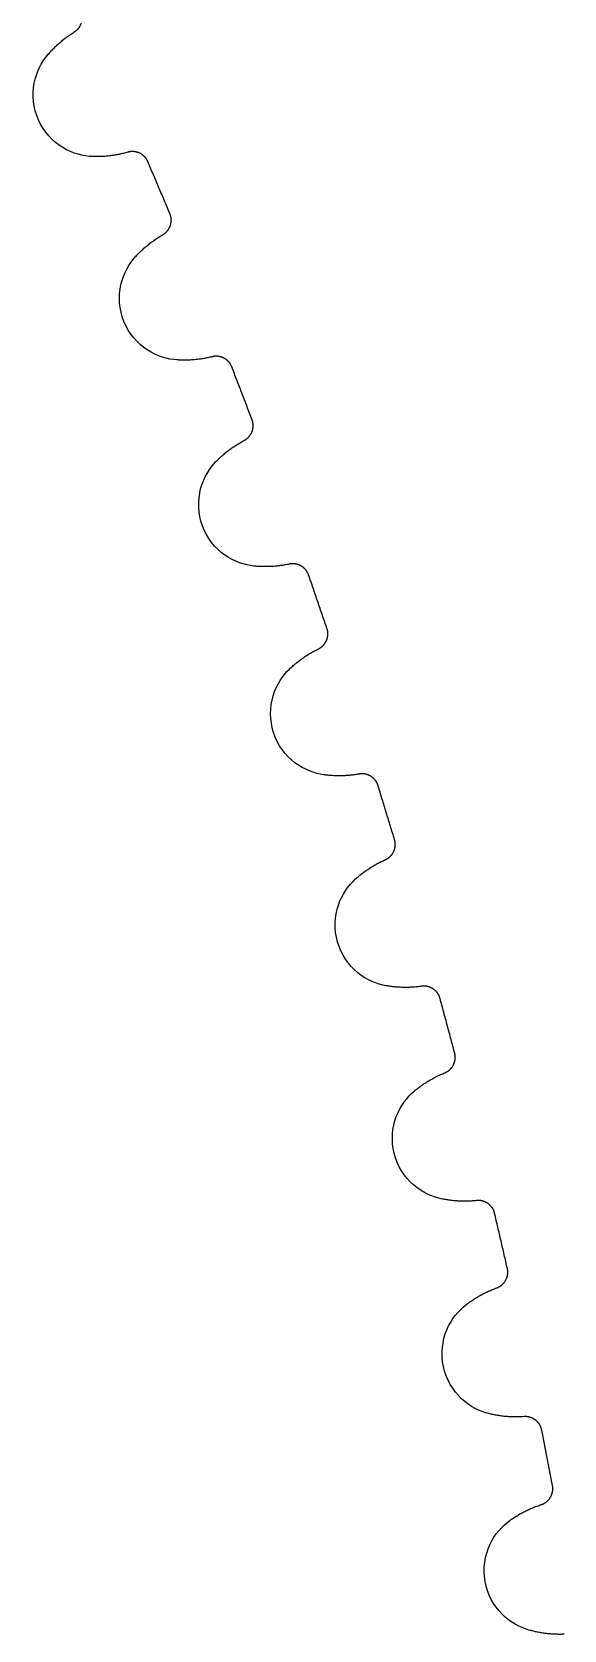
# Model space of a CAD drawing. Extents: x -57 to 57, y -57 to 57.
# Drawn here: x 51.37 to 56.15, y 9.34 to 23.69 of the extents above; entities that cross this region are included whole.
import ezdxf

# ---------------------------------------------------------------- set-up
doc = ezdxf.new("R2010")
doc.units = 0
doc.layers.add('Cut', color=7, linetype='CONTINUOUS')

msp = doc.modelspace()

# ---------------------------------------------------------------- linework, layer by layer
at = {"layer": 'Cut'}
for p, q in [((51.7469, 23.686), (51.7469, 23.686, 3)), ((51.7469, 23.686), (51.7469, 23.686, 3)), ((51.507, 23.4785), (51.507, 23.4785, 3)), ((51.507, 23.4785), (51.507, 23.4785, 3)), ((51.9129, 22.567), (51.9129, 22.567, 3)), ((51.9129, 22.567), (51.9129, 22.567, 3)), ((52.2276, 22.6064), (52.2276, 22.6064, 3)), ((52.2276, 22.6064), (52.2276, 22.6064, 3)), ((52.4074, 22.5216), (52.4074, 22.5216, 3)), ((52.4074, 22.5216), (52.4074, 22.5216, 3)), ((52.606, 22.0539), (52.606, 22.0539, 3)), ((52.606, 22.0539), (52.606, 22.0539, 3)), ((52.5421, 21.8657), (52.5421, 21.8657, 3)), ((52.5421, 21.8657), (52.5421, 21.8657, 3)), ((52.295, 21.6666), (52.295, 21.6666, 3)), ((52.295, 21.6666), (52.295, 21.6666, 3)), ((52.6688, 20.7415), (52.6688, 20.7415, 3)), ((52.6688, 20.7415), (52.6688, 20.7415, 3)), ((52.9848, 20.7699), (52.9848, 20.7699, 3)), ((52.9848, 20.7699), (52.9848, 20.7699, 3)), ((53.1615, 20.6789), (53.1615, 20.6789, 3)), ((53.1615, 20.6789), (53.1615, 20.6789, 3)), ((53.3436, 20.2046), (53.3436, 20.2046, 3)), ((53.3436, 20.2046), (53.3436, 20.2046, 3)), ((53.2731, 20.0187), (53.2731, 20.0187, 3)), ((53.2731, 20.0187), (53.2731, 20.0187, 3)), ((53.0193, 19.8284), (53.0193, 19.8284, 3)), ((53.0193, 19.8284), (53.0193, 19.8284, 3)), ((53.3606, 18.8908), (53.3606, 18.8908, 3)), ((53.3606, 18.8908), (53.3606, 18.8908, 3)), ((53.6773, 18.9081), (53.6773, 18.9081, 3)), ((53.6773, 18.9081), (53.6773, 18.9081, 3)), ((53.8508, 18.811), (53.8508, 18.811, 3)), ((53.8508, 18.811), (53.8508, 18.811, 3)), ((54.0162, 18.3306), (54.0162, 18.3306, 3)), ((54.0162, 18.3306), (54.0162, 18.3306, 3)), ((53.9393, 18.1473), (53.9393, 18.1473, 3)), ((53.9393, 18.1473), (53.9393, 18.1473, 3)), ((53.679, 17.9659), (53.679, 17.9659, 3)), ((53.679, 17.9659), (53.679, 17.9659, 3)), ((53.9874, 17.017), (53.9874, 17.017, 3)), ((53.9874, 17.017), (53.9874, 17.017, 3)), ((54.3045, 17.0233), (54.3045, 17.0233, 3)), ((54.3045, 17.0233), (54.3045, 17.0233, 3)), ((54.4745, 16.9202), (54.4745, 16.9202, 3)), ((54.4745, 16.9202), (54.4745, 16.9202, 3)), ((54.6231, 16.4343), (54.6231, 16.4343, 3)), ((54.6231, 16.4343), (54.6231, 16.4343, 3)), ((54.5398, 16.2537), (54.5398, 16.2537, 3)), ((54.5398, 16.2537), (54.5398, 16.2537, 3)), ((54.2733, 16.0816), (54.2733, 16.0816, 3)), ((54.2733, 16.0816), (54.2733, 16.0816, 3)), ((54.5484, 15.1225), (54.5484, 15.1225, 3)), ((54.5484, 15.1225), (54.5484, 15.1225, 3)), ((54.8656, 15.1177), (54.8656, 15.1177, 3)), ((54.8656, 15.1177), (54.8656, 15.1177, 3)), ((55.0318, 15.0088), (55.0318, 15.0088, 3)), ((55.0318, 15.0088), (55.0318, 15.0088, 3)), ((55.1633, 14.5179), (55.1633, 14.5179, 3)), ((55.1633, 14.5179), (55.1633, 14.5179, 3)), ((55.0738, 14.3404), (55.0738, 14.3404, 3)), ((55.0738, 14.3404), (55.0738, 14.3404, 3)), ((54.8015, 14.1777), (54.8015, 14.1777, 3)), ((54.8015, 14.1777), (54.8015, 14.1777, 3)), ((55.0429, 13.2096), (55.0429, 13.2096, 3)), ((55.0429, 13.2096), (55.0429, 13.2096, 3)), ((55.3597, 13.1937), (55.3597, 13.1937, 3)), ((55.3597, 13.1937), (55.3597, 13.1937, 3)), ((55.5221, 13.079), (55.5221, 13.079, 3)), ((55.5221, 13.079), (55.5221, 13.079, 3)), ((55.6364, 12.5839), (55.6364, 12.5839, 3)), ((55.6364, 12.5839), (55.6364, 12.5839, 3)), ((55.5408, 12.4097), (55.5408, 12.4097, 3)), ((55.5408, 12.4097), (55.5408, 12.4097, 3)), ((55.2629, 12.2565), (55.2629, 12.2565, 3)), ((55.2629, 12.2565), (55.2629, 12.2565, 3)), ((55.4704, 11.2806), (55.4704, 11.2806, 3)), ((55.4704, 11.2806), (55.4704, 11.2806, 3)), ((55.7865, 11.2537), (55.7865, 11.2537, 3)), ((55.7865, 11.2537), (55.7865, 11.2537, 3)), ((55.9447, 11.1334), (55.9447, 11.1334, 3)), ((55.9447, 11.1334), (55.9447, 11.1334, 3)), ((56.0417, 10.6346), (56.0417, 10.6346, 3)), ((56.0417, 10.6346), (56.0417, 10.6346, 3)), ((55.94, 10.4637), (55.94, 10.4637, 3)), ((55.94, 10.4637), (55.94, 10.4637, 3)), ((55.657, 10.3204), (55.657, 10.3204, 3)), ((55.657, 10.3204), (55.657, 10.3204, 3)), ((55.8303, 9.33781), (55.8303, 9.33781, 3)), ((55.8303, 9.33781), (55.8303, 9.33781, 3))]:
    msp.add_line(p, q, dxfattribs=at)
for points, degree, knots in [([(51.7469, 23.686), (51.7924, 23.7135), (51.8117, 23.7704), (51.827, 23.8284), (51.8043, 23.8764)], 2, [0, 0, 0, 0.724386, 0.724386, 1.44877, 1.44877, 1.44877]), ([(51.7469, 23.686, 3), (51.7924, 23.7135, 3), (51.8117, 23.7704, 3), (51.827, 23.8284, 3), (51.8043, 23.8764, 3)], 2, [0, 0, 0, 0.724386, 0.724386, 1.44877, 1.44877, 1.44877]), ([(51.7469, 23.686), (51.7924, 23.7135), (51.8117, 23.7704), (51.827, 23.8284), (51.8043, 23.8764)], 2, [0, 0, 0, 0.724386, 0.724386, 1.44877, 1.44877, 1.44877]), ([(51.7469, 23.686, 3), (51.7924, 23.7135, 3), (51.8117, 23.7704, 3), (51.827, 23.8284, 3), (51.8043, 23.8764, 3)], 2, [0, 0, 0, 0.724386, 0.724386, 1.44877, 1.44877, 1.44877]), ([(51.9129, 22.567), (51.8301, 22.5697), (51.7342, 22.5924), (51.6439, 22.6474), (51.5537, 22.7015), (51.4718, 22.7897), (51.4251, 22.8959), (51.3774, 23.0017), (51.3666, 23.1216), (51.3868, 23.2248), (51.4064, 23.3288), (51.4537, 23.4152), (51.507, 23.4785)], 3, [0, 0, 0, 0, 0.558599, 0.558599, 0.558599, 1.1172, 1.1172, 1.1172, 1.6758, 1.6758, 1.6758, 2.2344, 2.2344, 2.2344, 2.2344]), ([(51.9129, 22.567, 3), (51.8301, 22.5697, 3), (51.7342, 22.5924, 3), (51.6439, 22.6474, 3), (51.5537, 22.7015, 3), (51.4718, 22.7897, 3), (51.4251, 22.8959, 3), (51.3774, 23.0017, 3), (51.3666, 23.1216, 3), (51.3868, 23.2248, 3), (51.4064, 23.3288, 3), (51.4537, 23.4152, 3), (51.507, 23.4785, 3)], 3, [0, 0, 0, 0, 0.558599, 0.558599, 0.558599, 1.1172, 1.1172, 1.1172, 1.6758, 1.6758, 1.6758, 2.2344, 2.2344, 2.2344, 2.2344]), ([(51.9129, 22.567), (51.8301, 22.5697), (51.7342, 22.5924), (51.6439, 22.6474), (51.5537, 22.7015), (51.4718, 22.7897), (51.4251, 22.8959), (51.3774, 23.0017), (51.3666, 23.1216), (51.3868, 23.2248), (51.4064, 23.3288), (51.4537, 23.4152), (51.507, 23.4785)], 3, [0, 0, 0, 0, 0.558599, 0.558599, 0.558599, 1.1172, 1.1172, 1.1172, 1.6758, 1.6758, 1.6758, 2.2344, 2.2344, 2.2344, 2.2344]), ([(51.9129, 22.567, 3), (51.8301, 22.5697, 3), (51.7342, 22.5924, 3), (51.6439, 22.6474, 3), (51.5537, 22.7015, 3), (51.4718, 22.7897, 3), (51.4251, 22.8959, 3), (51.3774, 23.0017, 3), (51.3666, 23.1216, 3), (51.3868, 23.2248, 3), (51.4064, 23.3288, 3), (51.4537, 23.4152, 3), (51.507, 23.4785, 3)], 3, [0, 0, 0, 0, 0.558599, 0.558599, 0.558599, 1.1172, 1.1172, 1.1172, 1.6758, 1.6758, 1.6758, 2.2344, 2.2344, 2.2344, 2.2344]), ([(52.4074, 22.5216), (52.387, 22.5707), (52.3336, 22.5981), (52.2785, 22.6218), (52.2276, 22.6064)], 2, [0, 0, 0, 0.724386, 0.724386, 1.44877, 1.44877, 1.44877]), ([(52.4074, 22.5216, 3), (52.387, 22.5707, 3), (52.3336, 22.5981, 3), (52.2785, 22.6218, 3), (52.2276, 22.6064, 3)], 2, [0, 0, 0, 0.724386, 0.724386, 1.44877, 1.44877, 1.44877]), ([(52.4074, 22.5216), (52.387, 22.5707), (52.3336, 22.5981), (52.2785, 22.6218), (52.2276, 22.6064)], 2, [0, 0, 0, 0.724386, 0.724386, 1.44877, 1.44877, 1.44877]), ([(52.4074, 22.5216, 3), (52.387, 22.5707, 3), (52.3336, 22.5981, 3), (52.2785, 22.6218, 3), (52.2276, 22.6064, 3)], 2, [0, 0, 0, 0.724386, 0.724386, 1.44877, 1.44877, 1.44877]), ([(52.5421, 21.8657), (52.5885, 21.8916), (52.6097, 21.9477), (52.6271, 22.0051), (52.606, 22.0539)], 2, [0, 0, 0, 0.724386, 0.724386, 1.44877, 1.44877, 1.44877]), ([(52.5421, 21.8657, 3), (52.5885, 21.8916, 3), (52.6097, 21.9477, 3), (52.6271, 22.0051, 3), (52.606, 22.0539, 3)], 2, [0, 0, 0, 0.724386, 0.724386, 1.44877, 1.44877, 1.44877]), ([(52.5421, 21.8657), (52.5885, 21.8916), (52.6097, 21.9477), (52.6271, 22.0051), (52.606, 22.0539)], 2, [0, 0, 0, 0.724386, 0.724386, 1.44877, 1.44877, 1.44877]), ([(52.5421, 21.8657, 3), (52.5885, 21.8916, 3), (52.6097, 21.9477, 3), (52.6271, 22.0051, 3), (52.606, 22.0539, 3)], 2, [0, 0, 0, 0.724386, 0.724386, 1.44877, 1.44877, 1.44877]), ([(52.6688, 20.7415), (52.5862, 20.7471), (52.4912, 20.7731), (52.4028, 20.8313), (52.3145, 20.8884), (52.2358, 20.9795), (52.1928, 21.0873), (52.1488, 21.1947), (52.1422, 21.3148), (52.166, 21.4173), (52.1892, 21.5205), (52.2395, 21.6053), (52.295, 21.6666)], 3, [0, 0, 0, 0, 0.558599, 0.558599, 0.558599, 1.1172, 1.1172, 1.1172, 1.6758, 1.6758, 1.6758, 2.2344, 2.2344, 2.2344, 2.2344]), ([(52.6688, 20.7415, 3), (52.5862, 20.7471, 3), (52.4912, 20.7731, 3), (52.4028, 20.8313, 3), (52.3145, 20.8884, 3), (52.2358, 20.9795, 3), (52.1928, 21.0873, 3), (52.1488, 21.1947, 3), (52.1422, 21.3148, 3), (52.166, 21.4173, 3), (52.1892, 21.5205, 3), (52.2395, 21.6053, 3), (52.295, 21.6666, 3)], 3, [0, 0, 0, 0, 0.558599, 0.558599, 0.558599, 1.1172, 1.1172, 1.1172, 1.6758, 1.6758, 1.6758, 2.2344, 2.2344, 2.2344, 2.2344]), ([(52.6688, 20.7415), (52.5862, 20.7471), (52.4912, 20.7731), (52.4028, 20.8313), (52.3145, 20.8884), (52.2358, 20.9795), (52.1928, 21.0873), (52.1488, 21.1947), (52.1422, 21.3148), (52.166, 21.4173), (52.1892, 21.5205), (52.2395, 21.6053), (52.295, 21.6666)], 3, [0, 0, 0, 0, 0.558599, 0.558599, 0.558599, 1.1172, 1.1172, 1.1172, 1.6758, 1.6758, 1.6758, 2.2344, 2.2344, 2.2344, 2.2344]), ([(52.6688, 20.7415, 3), (52.5862, 20.7471, 3), (52.4912, 20.7731, 3), (52.4028, 20.8313, 3), (52.3145, 20.8884, 3), (52.2358, 20.9795, 3), (52.1928, 21.0873, 3), (52.1488, 21.1947, 3), (52.1422, 21.3148, 3), (52.166, 21.4173, 3), (52.1892, 21.5205, 3), (52.2395, 21.6053, 3), (52.295, 21.6666, 3)], 3, [0, 0, 0, 0, 0.558599, 0.558599, 0.558599, 1.1172, 1.1172, 1.1172, 1.6758, 1.6758, 1.6758, 2.2344, 2.2344, 2.2344, 2.2344]), ([(53.1615, 20.6789), (53.1428, 20.7287), (53.0904, 20.7579), (53.0361, 20.7836), (52.9848, 20.7699)], 2, [0, 0, 0, 0.724386, 0.724386, 1.44877, 1.44877, 1.44877]), ([(53.1615, 20.6789, 3), (53.1428, 20.7287, 3), (53.0904, 20.7579, 3), (53.0361, 20.7836, 3), (52.9848, 20.7699, 3)], 2, [0, 0, 0, 0.724386, 0.724386, 1.44877, 1.44877, 1.44877]), ([(53.1615, 20.6789), (53.1428, 20.7287), (53.0904, 20.7579), (53.0361, 20.7836), (52.9848, 20.7699)], 2, [0, 0, 0, 0.724386, 0.724386, 1.44877, 1.44877, 1.44877]), ([(53.1615, 20.6789, 3), (53.1428, 20.7287, 3), (53.0904, 20.7579, 3), (53.0361, 20.7836, 3), (52.9848, 20.7699, 3)], 2, [0, 0, 0, 0.724386, 0.724386, 1.44877, 1.44877, 1.44877]), ([(53.2731, 20.0187), (53.3205, 20.0429), (53.3436, 20.0983), (53.363, 20.155), (53.3436, 20.2046)], 2, [0, 0, 0, 0.724386, 0.724386, 1.44877, 1.44877, 1.44877]), ([(53.2731, 20.0187, 3), (53.3205, 20.0429, 3), (53.3436, 20.0983, 3), (53.363, 20.155, 3), (53.3436, 20.2046, 3)], 2, [0, 0, 0, 0.724386, 0.724386, 1.44877, 1.44877, 1.44877]), ([(53.2731, 20.0187), (53.3205, 20.0429), (53.3436, 20.0983), (53.363, 20.155), (53.3436, 20.2046)], 2, [0, 0, 0, 0.724386, 0.724386, 1.44877, 1.44877, 1.44877]), ([(53.2731, 20.0187, 3), (53.3205, 20.0429, 3), (53.3436, 20.0983, 3), (53.363, 20.155, 3), (53.3436, 20.2046, 3)], 2, [0, 0, 0, 0.724386, 0.724386, 1.44877, 1.44877, 1.44877]), ([(53.3606, 18.8908), (53.2783, 18.8992), (53.1842, 18.9286), (53.0979, 18.9897), (53.0116, 19.05), (52.9361, 19.1437), (52.897, 19.2529), (52.8568, 19.3618), (52.8544, 19.4821), (52.8817, 19.5837), (52.9085, 19.686), (52.9617, 19.769), (53.0193, 19.8284)], 3, [0, 0, 0, 0, 0.558599, 0.558599, 0.558599, 1.1172, 1.1172, 1.1172, 1.6758, 1.6758, 1.6758, 2.2344, 2.2344, 2.2344, 2.2344]), ([(53.3606, 18.8908, 3), (53.2783, 18.8992, 3), (53.1842, 18.9286, 3), (53.0979, 18.9897, 3), (53.0116, 19.05, 3), (52.9361, 19.1437, 3), (52.897, 19.2529, 3), (52.8568, 19.3618, 3), (52.8544, 19.4821, 3), (52.8817, 19.5837, 3), (52.9085, 19.686, 3), (52.9617, 19.769, 3), (53.0193, 19.8284, 3)], 3, [0, 0, 0, 0, 0.558599, 0.558599, 0.558599, 1.1172, 1.1172, 1.1172, 1.6758, 1.6758, 1.6758, 2.2344, 2.2344, 2.2344, 2.2344]), ([(53.3606, 18.8908), (53.2783, 18.8992), (53.1842, 18.9286), (53.0979, 18.9897), (53.0116, 19.05), (52.9361, 19.1437), (52.897, 19.2529), (52.8568, 19.3618), (52.8544, 19.4821), (52.8817, 19.5837), (52.9085, 19.686), (52.9617, 19.769), (53.0193, 19.8284)], 3, [0, 0, 0, 0, 0.558599, 0.558599, 0.558599, 1.1172, 1.1172, 1.1172, 1.6758, 1.6758, 1.6758, 2.2344, 2.2344, 2.2344, 2.2344]), ([(53.3606, 18.8908, 3), (53.2783, 18.8992, 3), (53.1842, 18.9286, 3), (53.0979, 18.9897, 3), (53.0116, 19.05, 3), (52.9361, 19.1437, 3), (52.897, 19.2529, 3), (52.8568, 19.3618, 3), (52.8544, 19.4821, 3), (52.8817, 19.5837, 3), (52.9085, 19.686, 3), (52.9617, 19.769, 3), (53.0193, 19.8284, 3)], 3, [0, 0, 0, 0, 0.558599, 0.558599, 0.558599, 1.1172, 1.1172, 1.1172, 1.6758, 1.6758, 1.6758, 2.2344, 2.2344, 2.2344, 2.2344]), ([(53.8508, 18.811), (53.8338, 18.8614), (53.7825, 18.8924), (53.7292, 18.92), (53.6773, 18.9081)], 2, [0, 0, 0, 0.724386, 0.724386, 1.44877, 1.44877, 1.44877]), ([(53.8508, 18.811, 3), (53.8338, 18.8614, 3), (53.7825, 18.8924, 3), (53.7292, 18.92, 3), (53.6773, 18.9081, 3)], 2, [0, 0, 0, 0.724386, 0.724386, 1.44877, 1.44877, 1.44877]), ([(53.8508, 18.811), (53.8338, 18.8614), (53.7825, 18.8924), (53.7292, 18.92), (53.6773, 18.9081)], 2, [0, 0, 0, 0.724386, 0.724386, 1.44877, 1.44877, 1.44877]), ([(53.8508, 18.811, 3), (53.8338, 18.8614, 3), (53.7825, 18.8924, 3), (53.7292, 18.92, 3), (53.6773, 18.9081, 3)], 2, [0, 0, 0, 0.724386, 0.724386, 1.44877, 1.44877, 1.44877]), ([(53.9393, 18.1473), (53.9875, 18.1698), (54.0125, 18.2243), (54.0339, 18.2804), (54.0162, 18.3306)], 2, [0, 0, 0, 0.724386, 0.724386, 1.44877, 1.44877, 1.44877]), ([(53.9393, 18.1473, 3), (53.9875, 18.1698, 3), (54.0125, 18.2243, 3), (54.0339, 18.2804, 3), (54.0162, 18.3306, 3)], 2, [0, 0, 0, 0.724386, 0.724386, 1.44877, 1.44877, 1.44877]), ([(53.9393, 18.1473), (53.9875, 18.1698), (54.0125, 18.2243), (54.0339, 18.2804), (54.0162, 18.3306)], 2, [0, 0, 0, 0.724386, 0.724386, 1.44877, 1.44877, 1.44877]), ([(53.9393, 18.1473, 3), (53.9875, 18.1698, 3), (54.0125, 18.2243, 3), (54.0339, 18.2804, 3), (54.0162, 18.3306, 3)], 2, [0, 0, 0, 0.724386, 0.724386, 1.44877, 1.44877, 1.44877]), ([(53.9874, 17.017), (53.9054, 17.0283), (53.8124, 17.0609), (53.7282, 17.1251), (53.6442, 17.1883), (53.572, 17.2846), (53.5367, 17.3951), (53.5003, 17.5053), (53.5021, 17.6256), (53.5329, 17.7262), (53.5633, 17.8275), (53.6194, 17.9086), (53.679, 17.9659)], 3, [0, 0, 0, 0, 0.558599, 0.558599, 0.558599, 1.1172, 1.1172, 1.1172, 1.6758, 1.6758, 1.6758, 2.2344, 2.2344, 2.2344, 2.2344]), ([(53.9874, 17.017, 3), (53.9054, 17.0283, 3), (53.8124, 17.0609, 3), (53.7282, 17.1251, 3), (53.6442, 17.1883, 3), (53.572, 17.2846, 3), (53.5367, 17.3951, 3), (53.5003, 17.5053, 3), (53.5021, 17.6256, 3), (53.5329, 17.7262, 3), (53.5633, 17.8275, 3), (53.6194, 17.9086, 3), (53.679, 17.9659, 3)], 3, [0, 0, 0, 0, 0.558599, 0.558599, 0.558599, 1.1172, 1.1172, 1.1172, 1.6758, 1.6758, 1.6758, 2.2344, 2.2344, 2.2344, 2.2344]), ([(53.9874, 17.017), (53.9054, 17.0283), (53.8124, 17.0609), (53.7282, 17.1251), (53.6442, 17.1883), (53.572, 17.2846), (53.5367, 17.3951), (53.5003, 17.5053), (53.5021, 17.6256), (53.5329, 17.7262), (53.5633, 17.8275), (53.6194, 17.9086), (53.679, 17.9659)], 3, [0, 0, 0, 0, 0.558599, 0.558599, 0.558599, 1.1172, 1.1172, 1.1172, 1.6758, 1.6758, 1.6758, 2.2344, 2.2344, 2.2344, 2.2344]), ([(53.9874, 17.017, 3), (53.9054, 17.0283, 3), (53.8124, 17.0609, 3), (53.7282, 17.1251, 3), (53.6442, 17.1883, 3), (53.572, 17.2846, 3), (53.5367, 17.3951, 3), (53.5003, 17.5053, 3), (53.5021, 17.6256, 3), (53.5329, 17.7262, 3), (53.5633, 17.8275, 3), (53.6194, 17.9086, 3), (53.679, 17.9659, 3)], 3, [0, 0, 0, 0, 0.558599, 0.558599, 0.558599, 1.1172, 1.1172, 1.1172, 1.6758, 1.6758, 1.6758, 2.2344, 2.2344, 2.2344, 2.2344]), ([(54.4745, 16.9202), (54.4593, 16.9711), (54.409, 17.004), (54.3567, 17.0333), (54.3045, 17.0233)], 2, [0, 0, 0, 0.724386, 0.724386, 1.44877, 1.44877, 1.44877]), ([(54.4745, 16.9202, 3), (54.4593, 16.9711, 3), (54.409, 17.004, 3), (54.3567, 17.0333, 3), (54.3045, 17.0233, 3)], 2, [0, 0, 0, 0.724386, 0.724386, 1.44877, 1.44877, 1.44877]), ([(54.4745, 16.9202), (54.4593, 16.9711), (54.409, 17.004), (54.3567, 17.0333), (54.3045, 17.0233)], 2, [0, 0, 0, 0.724386, 0.724386, 1.44877, 1.44877, 1.44877]), ([(54.4745, 16.9202, 3), (54.4593, 16.9711, 3), (54.409, 17.004, 3), (54.3567, 17.0333, 3), (54.3045, 17.0233, 3)], 2, [0, 0, 0, 0.724386, 0.724386, 1.44877, 1.44877, 1.44877]), ([(54.5398, 16.2537), (54.5887, 16.2746), (54.6156, 16.3282), (54.6389, 16.3835), (54.6231, 16.4343)], 2, [0, 0, 0, 0.724386, 0.724386, 1.44877, 1.44877, 1.44877]), ([(54.5398, 16.2537, 3), (54.5887, 16.2746, 3), (54.6156, 16.3282, 3), (54.6389, 16.3835, 3), (54.6231, 16.4343, 3)], 2, [0, 0, 0, 0.724386, 0.724386, 1.44877, 1.44877, 1.44877]), ([(54.5398, 16.2537), (54.5887, 16.2746), (54.6156, 16.3282), (54.6389, 16.3835), (54.6231, 16.4343)], 2, [0, 0, 0, 0.724386, 0.724386, 1.44877, 1.44877, 1.44877]), ([(54.5398, 16.2537, 3), (54.5887, 16.2746, 3), (54.6156, 16.3282, 3), (54.6389, 16.3835, 3), (54.6231, 16.4343, 3)], 2, [0, 0, 0, 0.724386, 0.724386, 1.44877, 1.44877, 1.44877]), ([(54.5484, 15.1225), (54.4668, 15.1367), (54.375, 15.1725), (54.2932, 15.2396), (54.2114, 15.3057), (54.1426, 15.4044), (54.1111, 15.5161), (54.0786, 15.6275), (54.0846, 15.7477), (54.119, 15.8471), (54.1528, 15.9473), (54.2117, 16.0264), (54.2733, 16.0816)], 3, [0, 0, 0, 0, 0.558599, 0.558599, 0.558599, 1.1172, 1.1172, 1.1172, 1.6758, 1.6758, 1.6758, 2.2344, 2.2344, 2.2344, 2.2344]), ([(54.5484, 15.1225, 3), (54.4668, 15.1367, 3), (54.375, 15.1725, 3), (54.2932, 15.2396, 3), (54.2114, 15.3057, 3), (54.1426, 15.4044, 3), (54.1111, 15.5161, 3), (54.0786, 15.6275, 3), (54.0846, 15.7477, 3), (54.119, 15.8471, 3), (54.1528, 15.9473, 3), (54.2117, 16.0264, 3), (54.2733, 16.0816, 3)], 3, [0, 0, 0, 0, 0.558599, 0.558599, 0.558599, 1.1172, 1.1172, 1.1172, 1.6758, 1.6758, 1.6758, 2.2344, 2.2344, 2.2344, 2.2344]), ([(54.5484, 15.1225), (54.4668, 15.1367), (54.375, 15.1725), (54.2932, 15.2396), (54.2114, 15.3057), (54.1426, 15.4044), (54.1111, 15.5161), (54.0786, 15.6275), (54.0846, 15.7477), (54.119, 15.8471), (54.1528, 15.9473), (54.2117, 16.0264), (54.2733, 16.0816)], 3, [0, 0, 0, 0, 0.558599, 0.558599, 0.558599, 1.1172, 1.1172, 1.1172, 1.6758, 1.6758, 1.6758, 2.2344, 2.2344, 2.2344, 2.2344]), ([(54.5484, 15.1225, 3), (54.4668, 15.1367, 3), (54.375, 15.1725, 3), (54.2932, 15.2396, 3), (54.2114, 15.3057, 3), (54.1426, 15.4044, 3), (54.1111, 15.5161, 3), (54.0786, 15.6275, 3), (54.0846, 15.7477, 3), (54.119, 15.8471, 3), (54.1528, 15.9473, 3), (54.2117, 16.0264, 3), (54.2733, 16.0816, 3)], 3, [0, 0, 0, 0, 0.558599, 0.558599, 0.558599, 1.1172, 1.1172, 1.1172, 1.6758, 1.6758, 1.6758, 2.2344, 2.2344, 2.2344, 2.2344]), ([(55.0318, 15.0088), (55.0184, 15.0602), (54.9693, 15.0947), (54.9181, 15.1259), (54.8656, 15.1177)], 2, [0, 0, 0, 0.724386, 0.724386, 1.44877, 1.44877, 1.44877]), ([(55.0318, 15.0088, 3), (55.0184, 15.0602, 3), (54.9693, 15.0947, 3), (54.9181, 15.1259, 3), (54.8656, 15.1177, 3)], 2, [0, 0, 0, 0.724386, 0.724386, 1.44877, 1.44877, 1.44877]), ([(55.0318, 15.0088), (55.0184, 15.0602), (54.9693, 15.0947), (54.9181, 15.1259), (54.8656, 15.1177)], 2, [0, 0, 0, 0.724386, 0.724386, 1.44877, 1.44877, 1.44877]), ([(55.0318, 15.0088, 3), (55.0184, 15.0602, 3), (54.9693, 15.0947, 3), (54.9181, 15.1259, 3), (54.8656, 15.1177, 3)], 2, [0, 0, 0, 0.724386, 0.724386, 1.44877, 1.44877, 1.44877]), ([(55.0738, 14.3404), (55.1234, 14.3596), (55.1522, 14.4122), (55.1774, 14.4667), (55.1633, 14.5179)], 2, [0, 0, 0, 0.724386, 0.724386, 1.44877, 1.44877, 1.44877]), ([(55.0738, 14.3404, 3), (55.1234, 14.3596, 3), (55.1522, 14.4122, 3), (55.1774, 14.4667, 3), (55.1633, 14.5179, 3)], 2, [0, 0, 0, 0.724386, 0.724386, 1.44877, 1.44877, 1.44877]), ([(55.0738, 14.3404), (55.1234, 14.3596), (55.1522, 14.4122), (55.1774, 14.4667), (55.1633, 14.5179)], 2, [0, 0, 0, 0.724386, 0.724386, 1.44877, 1.44877, 1.44877]), ([(55.0738, 14.3404, 3), (55.1234, 14.3596, 3), (55.1522, 14.4122, 3), (55.1774, 14.4667, 3), (55.1633, 14.5179, 3)], 2, [0, 0, 0, 0.724386, 0.724386, 1.44877, 1.44877, 1.44877]), ([(55.0429, 13.2096), (54.9619, 13.2266), (54.8714, 13.2656), (54.7919, 13.3355), (54.7125, 13.4044), (54.6472, 13.5055), (54.6197, 13.6182), (54.5911, 13.7307), (54.6013, 13.8506), (54.639, 13.9487), (54.6764, 14.0477), (54.738, 14.1247), (54.8015, 14.1777)], 3, [0, 0, 0, 0, 0.558599, 0.558599, 0.558599, 1.1172, 1.1172, 1.1172, 1.6758, 1.6758, 1.6758, 2.2344, 2.2344, 2.2344, 2.2344]), ([(55.0429, 13.2096, 3), (54.9619, 13.2266, 3), (54.8714, 13.2656, 3), (54.7919, 13.3355, 3), (54.7125, 13.4044, 3), (54.6472, 13.5055, 3), (54.6197, 13.6182, 3), (54.5911, 13.7307, 3), (54.6013, 13.8506, 3), (54.639, 13.9487, 3), (54.6764, 14.0477, 3), (54.738, 14.1247, 3), (54.8015, 14.1777, 3)], 3, [0, 0, 0, 0, 0.558599, 0.558599, 0.558599, 1.1172, 1.1172, 1.1172, 1.6758, 1.6758, 1.6758, 2.2344, 2.2344, 2.2344, 2.2344]), ([(55.0429, 13.2096), (54.9619, 13.2266), (54.8714, 13.2656), (54.7919, 13.3355), (54.7125, 13.4044), (54.6472, 13.5055), (54.6197, 13.6182), (54.5911, 13.7307), (54.6013, 13.8506), (54.639, 13.9487), (54.6764, 14.0477), (54.738, 14.1247), (54.8015, 14.1777)], 3, [0, 0, 0, 0, 0.558599, 0.558599, 0.558599, 1.1172, 1.1172, 1.1172, 1.6758, 1.6758, 1.6758, 2.2344, 2.2344, 2.2344, 2.2344]), ([(55.0429, 13.2096, 3), (54.9619, 13.2266, 3), (54.8714, 13.2656, 3), (54.7919, 13.3355, 3), (54.7125, 13.4044, 3), (54.6472, 13.5055, 3), (54.6197, 13.6182, 3), (54.5911, 13.7307, 3), (54.6013, 13.8506, 3), (54.639, 13.9487, 3), (54.6764, 14.0477, 3), (54.738, 14.1247, 3), (54.8015, 14.1777, 3)], 3, [0, 0, 0, 0, 0.558599, 0.558599, 0.558599, 1.1172, 1.1172, 1.1172, 1.6758, 1.6758, 1.6758, 2.2344, 2.2344, 2.2344, 2.2344]), ([(55.5221, 13.079), (55.5105, 13.1309), (55.4626, 13.1671), (55.4125, 13.2001), (55.3597, 13.1937)], 2, [0, 0, 0, 0.724386, 0.724386, 1.44877, 1.44877, 1.44877]), ([(55.5221, 13.079, 3), (55.5105, 13.1309, 3), (55.4626, 13.1671, 3), (55.4125, 13.2001, 3), (55.3597, 13.1937, 3)], 2, [0, 0, 0, 0.724386, 0.724386, 1.44877, 1.44877, 1.44877]), ([(55.5221, 13.079), (55.5105, 13.1309), (55.4626, 13.1671), (55.4125, 13.2001), (55.3597, 13.1937)], 2, [0, 0, 0, 0.724386, 0.724386, 1.44877, 1.44877, 1.44877]), ([(55.5221, 13.079, 3), (55.5105, 13.1309, 3), (55.4626, 13.1671, 3), (55.4125, 13.2001, 3), (55.3597, 13.1937, 3)], 2, [0, 0, 0, 0.724386, 0.724386, 1.44877, 1.44877, 1.44877]), ([(55.5408, 12.4097), (55.591, 12.4271), (55.6216, 12.4787), (55.6487, 12.5322), (55.6364, 12.5839)], 2, [0, 0, 0, 0.724386, 0.724386, 1.44877, 1.44877, 1.44877]), ([(55.5408, 12.4097, 3), (55.591, 12.4271, 3), (55.6216, 12.4787, 3), (55.6487, 12.5322, 3), (55.6364, 12.5839, 3)], 2, [0, 0, 0, 0.724386, 0.724386, 1.44877, 1.44877, 1.44877]), ([(55.5408, 12.4097), (55.591, 12.4271), (55.6216, 12.4787), (55.6487, 12.5322), (55.6364, 12.5839)], 2, [0, 0, 0, 0.724386, 0.724386, 1.44877, 1.44877, 1.44877]), ([(55.5408, 12.4097, 3), (55.591, 12.4271, 3), (55.6216, 12.4787, 3), (55.6487, 12.5322, 3), (55.6364, 12.5839, 3)], 2, [0, 0, 0, 0.724386, 0.724386, 1.44877, 1.44877, 1.44877]), ([(55.4704, 11.2806), (55.39, 11.3004), (55.3009, 11.3426), (55.224, 11.4151), (55.147, 11.4868), (55.0853, 11.5901), (55.0617, 11.7037), (55.037, 11.8171), (55.0514, 11.9366), (55.0926, 12.0334), (55.1334, 12.131), (55.1976, 12.2057), (55.2629, 12.2565)], 3, [0, 0, 0, 0, 0.558599, 0.558599, 0.558599, 1.1172, 1.1172, 1.1172, 1.6758, 1.6758, 1.6758, 2.2344, 2.2344, 2.2344, 2.2344]), ([(55.4704, 11.2806, 3), (55.39, 11.3004, 3), (55.3009, 11.3426, 3), (55.224, 11.4151, 3), (55.147, 11.4868, 3), (55.0853, 11.5901, 3), (55.0617, 11.7037, 3), (55.037, 11.8171, 3), (55.0514, 11.9366, 3), (55.0926, 12.0334, 3), (55.1334, 12.131, 3), (55.1976, 12.2057, 3), (55.2629, 12.2565, 3)], 3, [0, 0, 0, 0, 0.558599, 0.558599, 0.558599, 1.1172, 1.1172, 1.1172, 1.6758, 1.6758, 1.6758, 2.2344, 2.2344, 2.2344, 2.2344]), ([(55.4704, 11.2806), (55.39, 11.3004), (55.3009, 11.3426), (55.224, 11.4151), (55.147, 11.4868), (55.0853, 11.5901), (55.0617, 11.7037), (55.037, 11.8171), (55.0514, 11.9366), (55.0926, 12.0334), (55.1334, 12.131), (55.1976, 12.2057), (55.2629, 12.2565)], 3, [0, 0, 0, 0, 0.558599, 0.558599, 0.558599, 1.1172, 1.1172, 1.1172, 1.6758, 1.6758, 1.6758, 2.2344, 2.2344, 2.2344, 2.2344]), ([(55.4704, 11.2806, 3), (55.39, 11.3004, 3), (55.3009, 11.3426, 3), (55.224, 11.4151, 3), (55.147, 11.4868, 3), (55.0853, 11.5901, 3), (55.0617, 11.7037, 3), (55.037, 11.8171, 3), (55.0514, 11.9366, 3), (55.0926, 12.0334, 3), (55.1334, 12.131, 3), (55.1976, 12.2057, 3), (55.2629, 12.2565, 3)], 3, [0, 0, 0, 0, 0.558599, 0.558599, 0.558599, 1.1172, 1.1172, 1.1172, 1.6758, 1.6758, 1.6758, 2.2344, 2.2344, 2.2344, 2.2344]), ([(55.9447, 11.1334), (55.9349, 11.1856), (55.8884, 11.2235), (55.8394, 11.2582), (55.7865, 11.2537)], 2, [0, 0, 0, 0.724386, 0.724386, 1.44877, 1.44877, 1.44877]), ([(55.9447, 11.1334, 3), (55.9349, 11.1856, 3), (55.8884, 11.2235, 3), (55.8394, 11.2582, 3), (55.7865, 11.2537, 3)], 2, [0, 0, 0, 0.724386, 0.724386, 1.44877, 1.44877, 1.44877]), ([(55.9447, 11.1334), (55.9349, 11.1856), (55.8884, 11.2235), (55.8394, 11.2582), (55.7865, 11.2537)], 2, [0, 0, 0, 0.724386, 0.724386, 1.44877, 1.44877, 1.44877]), ([(55.9447, 11.1334, 3), (55.9349, 11.1856, 3), (55.8884, 11.2235, 3), (55.8394, 11.2582, 3), (55.7865, 11.2537, 3)], 2, [0, 0, 0, 0.724386, 0.724386, 1.44877, 1.44877, 1.44877]), ([(55.94, 10.4637), (55.9908, 10.4794), (56.0232, 10.5299), (56.0521, 10.5825), (56.0417, 10.6346)], 2, [0, 0, 0, 0.724386, 0.724386, 1.44877, 1.44877, 1.44877]), ([(55.94, 10.4637, 3), (55.9908, 10.4794, 3), (56.0232, 10.5299, 3), (56.0521, 10.5825, 3), (56.0417, 10.6346, 3)], 2, [0, 0, 0, 0.724386, 0.724386, 1.44877, 1.44877, 1.44877]), ([(55.94, 10.4637), (55.9908, 10.4794), (56.0232, 10.5299), (56.0521, 10.5825), (56.0417, 10.6346)], 2, [0, 0, 0, 0.724386, 0.724386, 1.44877, 1.44877, 1.44877]), ([(55.94, 10.4637, 3), (55.9908, 10.4794, 3), (56.0232, 10.5299, 3), (56.0521, 10.5825, 3), (56.0417, 10.6346, 3)], 2, [0, 0, 0, 0.724386, 0.724386, 1.44877, 1.44877, 1.44877]), ([(55.8303, 9.33781), (55.7507, 9.36044), (55.6631, 9.40567), (55.5887, 9.4809), (55.5143, 9.55518), (55.4562, 9.66059), (55.4366, 9.77496), (55.4159, 9.88915), (55.4344, 10.0081), (55.479, 10.1033), (55.5231, 10.1995), (55.5899, 10.2719), (55.657, 10.3204)], 3, [0, 0, 0, 0, 0.558599, 0.558599, 0.558599, 1.1172, 1.1172, 1.1172, 1.6758, 1.6758, 1.6758, 2.2344, 2.2344, 2.2344, 2.2344]), ([(55.8303, 9.33781, 3), (55.7507, 9.36044, 3), (55.6631, 9.40567, 3), (55.5887, 9.4809, 3), (55.5143, 9.55518, 3), (55.4562, 9.66059, 3), (55.4366, 9.77496, 3), (55.4159, 9.88915, 3), (55.4344, 10.0081, 3), (55.479, 10.1033, 3), (55.5231, 10.1995, 3), (55.5899, 10.2719, 3), (55.657, 10.3204, 3)], 3, [0, 0, 0, 0, 0.558599, 0.558599, 0.558599, 1.1172, 1.1172, 1.1172, 1.6758, 1.6758, 1.6758, 2.2344, 2.2344, 2.2344, 2.2344]), ([(55.8303, 9.33781), (55.7507, 9.36044), (55.6631, 9.40567), (55.5887, 9.4809), (55.5143, 9.55518), (55.4562, 9.66059), (55.4366, 9.77496), (55.4159, 9.88915), (55.4344, 10.0081), (55.479, 10.1033), (55.5231, 10.1995), (55.5899, 10.2719), (55.657, 10.3204)], 3, [0, 0, 0, 0, 0.558599, 0.558599, 0.558599, 1.1172, 1.1172, 1.1172, 1.6758, 1.6758, 1.6758, 2.2344, 2.2344, 2.2344, 2.2344]), ([(55.8303, 9.33781, 3), (55.7507, 9.36044, 3), (55.6631, 9.40567, 3), (55.5887, 9.4809, 3), (55.5143, 9.55518, 3), (55.4562, 9.66059, 3), (55.4366, 9.77496, 3), (55.4159, 9.88915, 3), (55.4344, 10.0081, 3), (55.479, 10.1033, 3), (55.5231, 10.1995, 3), (55.5899, 10.2719, 3), (55.657, 10.3204, 3)], 3, [0, 0, 0, 0, 0.558599, 0.558599, 0.558599, 1.1172, 1.1172, 1.1172, 1.6758, 1.6758, 1.6758, 2.2344, 2.2344, 2.2344, 2.2344])]:
    msp.add_open_spline(points, degree=degree, knots=knots, dxfattribs=at)
for points, degree in [([(51.507, 23.4785), (51.6104, 23.6014), (51.7469, 23.686)], 2), ([(51.507, 23.4785, 3), (51.6104, 23.6014, 3), (51.7469, 23.686, 3)], 2), ([(51.507, 23.4785), (51.6104, 23.6014), (51.7469, 23.686)], 2), ([(51.507, 23.4785, 3), (51.6104, 23.6014, 3), (51.7469, 23.686, 3)], 2), ([(52.2276, 22.6064), (52.0734, 22.5616), (51.9129, 22.567)], 2), ([(52.2276, 22.6064, 3), (52.0734, 22.5616, 3), (51.9129, 22.567, 3)], 2), ([(52.2276, 22.6064), (52.0734, 22.5616), (51.9129, 22.567)], 2), ([(52.2276, 22.6064, 3), (52.0734, 22.5616, 3), (51.9129, 22.567, 3)], 2), ([(52.606, 22.0539), (52.4074, 22.5216)], 1), ([(52.606, 22.0539, 3), (52.4074, 22.5216, 3)], 1), ([(52.606, 22.0539), (52.4074, 22.5216)], 1), ([(52.606, 22.0539, 3), (52.4074, 22.5216, 3)], 1), ([(52.295, 21.6666), (52.4027, 21.7858), (52.5421, 21.8657)], 2), ([(52.295, 21.6666, 3), (52.4027, 21.7858, 3), (52.5421, 21.8657, 3)], 2), ([(52.295, 21.6666), (52.4027, 21.7858), (52.5421, 21.8657)], 2), ([(52.295, 21.6666, 3), (52.4027, 21.7858, 3), (52.5421, 21.8657, 3)], 2), ([(52.9848, 20.7699), (52.829, 20.7305), (52.6688, 20.7415)], 2), ([(52.9848, 20.7699, 3), (52.829, 20.7305, 3), (52.6688, 20.7415, 3)], 2), ([(52.9848, 20.7699), (52.829, 20.7305), (52.6688, 20.7415)], 2), ([(52.9848, 20.7699, 3), (52.829, 20.7305, 3), (52.6688, 20.7415, 3)], 2), ([(53.3436, 20.2046), (53.1615, 20.6789)], 1), ([(53.3436, 20.2046, 3), (53.1615, 20.6789, 3)], 1), ([(53.3436, 20.2046), (53.1615, 20.6789)], 1), ([(53.3436, 20.2046, 3), (53.1615, 20.6789, 3)], 1), ([(53.0193, 19.8284), (53.1311, 19.9437), (53.2731, 20.0187)], 2), ([(53.0193, 19.8284, 3), (53.1311, 19.9437, 3), (53.2731, 20.0187, 3)], 2), ([(53.0193, 19.8284), (53.1311, 19.9437), (53.2731, 20.0187)], 2), ([(53.0193, 19.8284, 3), (53.1311, 19.9437, 3), (53.2731, 20.0187, 3)], 2), ([(53.6773, 18.9081), (53.5204, 18.8742), (53.3606, 18.8908)], 2), ([(53.6773, 18.9081, 3), (53.5204, 18.8742, 3), (53.3606, 18.8908, 3)], 2), ([(53.6773, 18.9081), (53.5204, 18.8742), (53.3606, 18.8908)], 2), ([(53.6773, 18.9081, 3), (53.5204, 18.8742, 3), (53.3606, 18.8908, 3)], 2), ([(54.0162, 18.3306), (53.8508, 18.811)], 1), ([(54.0162, 18.3306, 3), (53.8508, 18.811, 3)], 1), ([(54.0162, 18.3306), (53.8508, 18.811)], 1), ([(54.0162, 18.3306, 3), (53.8508, 18.811, 3)], 1), ([(53.679, 17.9659), (53.7947, 18.0773), (53.9393, 18.1473)], 2), ([(53.679, 17.9659, 3), (53.7947, 18.0773, 3), (53.9393, 18.1473, 3)], 2), ([(53.679, 17.9659), (53.7947, 18.0773), (53.9393, 18.1473)], 2), ([(53.679, 17.9659, 3), (53.7947, 18.0773, 3), (53.9393, 18.1473, 3)], 2), ([(54.3045, 17.0233), (54.1464, 16.9949), (53.9874, 17.017)], 2), ([(54.3045, 17.0233, 3), (54.1464, 16.9949, 3), (53.9874, 17.017, 3)], 2), ([(54.3045, 17.0233), (54.1464, 16.9949), (53.9874, 17.017)], 2), ([(54.3045, 17.0233, 3), (54.1464, 16.9949, 3), (53.9874, 17.017, 3)], 2), ([(54.6231, 16.4343), (54.4745, 16.9202)], 1), ([(54.6231, 16.4343, 3), (54.4745, 16.9202, 3)], 1), ([(54.6231, 16.4343), (54.4745, 16.9202)], 1), ([(54.6231, 16.4343, 3), (54.4745, 16.9202, 3)], 1), ([(54.2733, 16.0816), (54.3928, 16.1889), (54.5398, 16.2537)], 2), ([(54.2733, 16.0816, 3), (54.3928, 16.1889, 3), (54.5398, 16.2537, 3)], 2), ([(54.2733, 16.0816), (54.3928, 16.1889), (54.5398, 16.2537)], 2), ([(54.2733, 16.0816, 3), (54.3928, 16.1889, 3), (54.5398, 16.2537, 3)], 2), ([(54.8656, 15.1177), (54.7066, 15.0948), (54.5484, 15.1225)], 2), ([(54.8656, 15.1177, 3), (54.7066, 15.0948, 3), (54.5484, 15.1225, 3)], 2), ([(54.8656, 15.1177), (54.7066, 15.0948), (54.5484, 15.1225)], 2), ([(54.8656, 15.1177, 3), (54.7066, 15.0948, 3), (54.5484, 15.1225, 3)], 2), ([(55.1633, 14.5179), (55.0318, 15.0088)], 1), ([(55.1633, 14.5179, 3), (55.0318, 15.0088, 3)], 1), ([(55.1633, 14.5179), (55.0318, 15.0088)], 1), ([(55.1633, 14.5179, 3), (55.0318, 15.0088, 3)], 1), ([(54.8015, 14.1777), (54.9247, 14.2808), (55.0738, 14.3404)], 2), ([(54.8015, 14.1777, 3), (54.9247, 14.2808, 3), (55.0738, 14.3404, 3)], 2), ([(54.8015, 14.1777), (54.9247, 14.2808), (55.0738, 14.3404)], 2), ([(54.8015, 14.1777, 3), (54.9247, 14.2808, 3), (55.0738, 14.3404, 3)], 2), ([(55.3597, 13.1937), (55.2001, 13.1764), (55.0429, 13.2096)], 2), ([(55.3597, 13.1937, 3), (55.2001, 13.1764, 3), (55.0429, 13.2096, 3)], 2), ([(55.3597, 13.1937), (55.2001, 13.1764), (55.0429, 13.2096)], 2), ([(55.3597, 13.1937, 3), (55.2001, 13.1764, 3), (55.0429, 13.2096, 3)], 2), ([(55.6364, 12.5839), (55.5221, 13.079)], 1), ([(55.6364, 12.5839, 3), (55.5221, 13.079, 3)], 1), ([(55.6364, 12.5839), (55.5221, 13.079)], 1), ([(55.6364, 12.5839, 3), (55.5221, 13.079, 3)], 1), ([(55.2629, 12.2565), (55.3896, 12.3552), (55.5408, 12.4097)], 2), ([(55.2629, 12.2565, 3), (55.3896, 12.3552, 3), (55.5408, 12.4097, 3)], 2), ([(55.2629, 12.2565), (55.3896, 12.3552), (55.5408, 12.4097)], 2), ([(55.2629, 12.2565, 3), (55.3896, 12.3552, 3), (55.5408, 12.4097, 3)], 2), ([(55.7865, 11.2537), (55.6263, 11.2419), (55.4704, 11.2806)], 2), ([(55.7865, 11.2537, 3), (55.6263, 11.2419, 3), (55.4704, 11.2806, 3)], 2), ([(55.7865, 11.2537), (55.6263, 11.2419), (55.4704, 11.2806)], 2), ([(55.7865, 11.2537, 3), (55.6263, 11.2419, 3), (55.4704, 11.2806, 3)], 2), ([(56.0417, 10.6346), (55.9447, 11.1334)], 1), ([(56.0417, 10.6346, 3), (55.9447, 11.1334, 3)], 1), ([(56.0417, 10.6346), (55.9447, 11.1334)], 1), ([(56.0417, 10.6346, 3), (55.9447, 11.1334, 3)], 1), ([(55.657, 10.3204), (55.7871, 10.4146), (55.94, 10.4637)], 2), ([(55.657, 10.3204, 3), (55.7871, 10.4146, 3), (55.94, 10.4637, 3)], 2), ([(55.657, 10.3204), (55.7871, 10.4146), (55.94, 10.4637)], 2), ([(55.657, 10.3204, 3), (55.7871, 10.4146, 3), (55.94, 10.4637, 3)], 2), ([(56.1452, 9.2999), (55.9847, 9.29374), (55.8303, 9.33781)], 2), ([(56.1452, 9.2999, 3), (55.9847, 9.29374, 3), (55.8303, 9.33781, 3)], 2), ([(56.1452, 9.2999), (55.9847, 9.29374), (55.8303, 9.33781)], 2), ([(56.1452, 9.2999, 3), (55.9847, 9.29374, 3), (55.8303, 9.33781, 3)], 2)]:
    msp.add_open_spline(points, degree=degree, dxfattribs=at)

doc.saveas('drawing.dxf')
